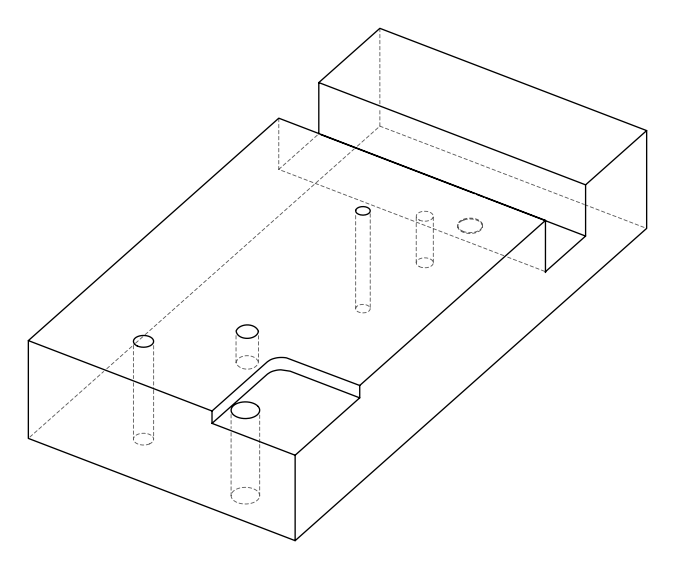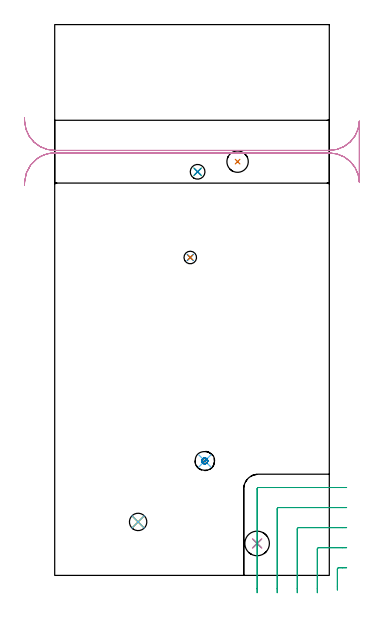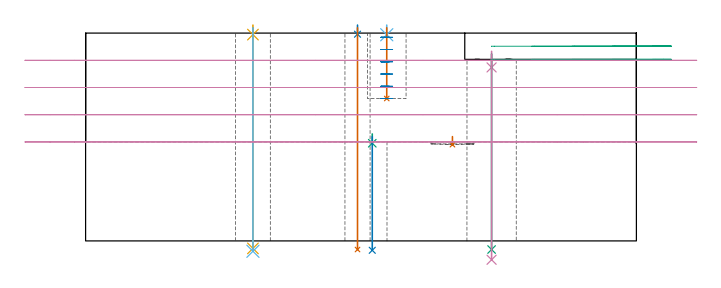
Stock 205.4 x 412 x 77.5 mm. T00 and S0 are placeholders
(PLAN: 16 operations, 11 tool changes, 9.9 min)
(1 INDEXABLE_INSERT_DRILL_BLIND_HOLE_FROM_SOLID | STEP1POCKET | NXT0302_003 | 0.02 min | 8309 mm3)
(2 SPOT_DRILL | STEP1HOLE | NXT0321_9005460120000 | 0.03 min | 0 mm3)
(3 SPOT_DRILL_1 | STEP1HOLE_1 | NXT0321_9005460120000 | 0.04 min | 4474 mm3)
(4 SPOT_DRILL_2 | STEP1HOLE_2 | NXT0321_9005460120000 | 0.05 min | 1286 mm3)
(5 SPOT_DRILL_3 | STEP1HOLE_3 | NXT0321_9005460120000 | 0.03 min | 3 mm3)
(6 SPOT_DRILL_4 | STEP1POCKET_1 | NXT0321_9005460120000 | 0.03 min | 1 mm3)
(7 DRILL_THROUGH_HOLE_INTO_CENTER | STEP1HOLE | NXT0301_065 | 0.33 min | 5351 mm3)
(8 DRILL_THROUGH_HOLE_INTO_CENTER_1 | STEP1HOLE_1 | NXT0301_081 | 0.18 min | 3570 mm3)
(9 DRILL_THROUGH_HOLE_INTO_CENTER_2 | STEP1HOLE_2 | NXT0301_065 | 0.3 min | 4544 mm3)
(10 DRILL_TO_ENLARGE_THROUGH_HOLE | STEP1HOLE_2 | UGT0301_253 | 0.31 min | 14738 mm3)
(11 DRILL_THROUGH_HOLE_INTO_CENTER_3 | STEP1HOLE_3 | NXT0301_042 | 0.33 min | 3039 mm3)
(12 DRILL_TO_ENLARGE_THROUGH_HOLE_1 | STEP1HOLE_3 | NXT0301_101 | 0.34 min | 7217 mm3)
(13 DRILL_BLIND_HOLE_INTO_CENTER | STEP1POCKET_1 | NXT0301_128 | 0.11 min | 2623 mm3)
(14 MILL_ROUGH_BLIND_HOLE_CONTOUR | STEP1POCKET_1 | NXT0201_013 | Spiral | 0.55 min | 1341 mm3)
(15 MILL_CORNER_NOTCH_RECTANGULAR | CORNER_NOTCH_RECTANGULAR | UGT0201_104 | Follow Part, ap 5, ae 75% | 1.91 min | 44624 mm3)
(16 MILL_RECTANGULAR_SLOT | SLOT_RECTANGULAR | UGT0201_009 | Follow Part, ap 11.25, ae 75% | 5.35 min | 378436 mm3)
(TOOL NXT0302_003 | Index. Insert Drill 16mm [880-D1600L20-05] | D16 PA176 FL80 Z2)
(TOOL NXT0321_9005460120000 | NC Spot Drill, 142deg, 12mm, Carbide, Uncoated | D12 PA142 FL30 Z2)
(TOOL NXT0301_065 | Carbide Drill 9.4mm [860.1-0940-075A1-MM 2214] | D9.4 PA140 FL98 Z2)
(TOOL NXT0301_081 | Carbide Drill 11mm [860.1-1100-033A1-MM 2214] | D11 PA140 FL55 Z2)
(TOOL UGT0301_253 | Twist Drill 18.4 mm | D18.4 PA118 FL135 Z2)
(TOOL NXT0301_042 | Carbide Drill 7.1mm [860.1-0710-057A1-MM 2214] | D7.1 PA140 FL85 Z2)
(TOOL NXT0301_101 | Carbide Drill 13mm [860.1-1300-104A1-MM 2214] | D13 PA140 FL123 Z2)
(TOOL NXT0301_128 | Carbide Drill 12mm [861.1-1200-036A1-GP GC34] | D12 PA150 FL37.4 Z2)
(TOOL NXT0201_013 | ENDMILL 10mm | D10 FL30 Z4)
(TOOL UGT0201_104 | End Mill 20 mm | D20 FL22 Z2)
(TOOL UGT0201_009 | End Mill 45 mm | D45 FL63 Z6)
(OP 1 INDEXABLE_INSERT_DRILL_BLIND_HOLE_FROM_SOLID)
G17 G21 G94 G90
T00 M6
G54
G17 G0 G90 X136.8 Y309.5 S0 M3
G43 Z87.5 H1
G94 G81 G98 Z35.9 F250. R38.9
G80
M5
M2
(OP 2 SPOT_DRILL)
G17 G21 G94 G90
T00 M6
G54
G17 G0 G90 X101.4 Y237.8 S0 M3
G43 Z87.5 H0
G94 G81 G98 Z77.087 F250. R80.5
G80
M5
M2
(OP 3 SPOT_DRILL_1)
G17 G21 G94 G90
T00 M6
G54
G17 G0 G90 X106.9 Y301.9 S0 M3
G43 Z87.5 H0
G94 G81 G98 Z36.427 F250. R39.9
G80
M5
M2
(OP 4 SPOT_DRILL_2)
G17 G21 G94 G90
T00 M6
G54
G17 G0 G90 X151.4 Y23.9 S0 M3
G43 Z87.5 H0
G94 G81 G98 Z64.7 F250. R70.7
G80
M5
M2
(OP 5 SPOT_DRILL_3)
G17 G21 G94 G90
T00 M6
G54
G17 G0 G90 X62.4 Y40. S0 M3
G43 Z87.5 H0
G94 G81 G98 Z76.936 F250. R80.5
G80
M5
M2
(OP 6 SPOT_DRILL_4)
G17 G21 G94 G90
T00 M6
G54
G17 G0 G90 X112.3 Y85.6 S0 M3
G43 Z87.5 H0
G94 G81 G98 Z76.88 F250. R80.5
G80
M5
M2
(OP 7 DRILL_THROUGH_HOLE_INTO_CENTER)
G17 G21 G94 G90
T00 M6
G54
G17 G0 G90 X101.4 Y237.8 S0 M3
G43 Z87.5 H1
G94 G73 G98 Z-3.211 F250. Q8.968 R79.5
G80
M5
M2
(OP 8 DRILL_THROUGH_HOLE_INTO_CENTER_1)
G17 G21 G94 G90
T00 M6
G54
G17 G0 G90 X106.9 Y301.9 S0 M3
G43 Z87.5 H1
G94 G73 G98 Z-3.502 F250. Q10.1 R38.9
G80
M5
M2
(OP 9 DRILL_THROUGH_HOLE_INTO_CENTER_2)
G17 G21 G94 G90
T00 M6
G54
G17 G0 G90 X151.4 Y23.9 S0 M3
G43 Z87.5 H1
G94 G73 G98 Z-3.211 F250. Q8.864 R69.7
G80
M5
M2
(OP 10 DRILL_TO_ENLARGE_THROUGH_HOLE)
G17 G21 G94 G90
T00 M6
G54
G17 G0 G90 X151.4 Y23.9 S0 M3
G43 Z87.5 H0
G94 G73 G98 Z-7.028 F250. Q14.946 R69.7
G80
M5
M2
(OP 11 DRILL_THROUGH_HOLE_INTO_CENTER_3)
G17 G21 G94 G90
T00 M6
G54
G17 G0 G90 X62.4 Y40. S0 M3
G43 Z87.5 H1
G94 G73 G98 Z-2.792 F250. Q6.691 R79.5
G80
M5
M2
(OP 12 DRILL_TO_ENLARGE_THROUGH_HOLE_1)
G17 G21 G94 G90
T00 M6
G54
G17 G0 G90 X62.4 Y40. S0 M3
G43 Z87.5 H1
G94 G73 G98 Z-3.866 F250. Q11.624 R79.5
G80
M5
M2
(OP 13 DRILL_BLIND_HOLE_INTO_CENTER)
G17 G21 G94 G90
T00 M6
G54
G17 G0 G90 X112.3 Y85.6 S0 M3
G43 Z87.5 H1
G94 G81 G98 Z53.1 F250. R79.5
G80
M5
M2
(OP 14 MILL_ROUGH_BLIND_HOLE_CONTOUR)
G17 G21 G94 G90
T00 M6
G54
G17 G0 G90 X112.3 Y85.6 S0 M3
G43 Z87.5 H0
Z75.933
G94 G3 X112.652 Y87.448 R0.957 F250.
X110.254 Y86.41 R1.848
X111.49 Y83.554 R2.2
X110.254 Y86.41 R-2.2
X110.872 Y84.982 R1.1
X112.3 Y85.6 R1.1
G0 Z71.367
G3 X112.652 Y87.448 R0.957
X110.254 Y86.41 R1.848
X111.49 Y83.554 R2.2
X110.254 Y86.41 R-2.2
X110.872 Y84.982 R1.1
X112.3 Y85.6 R1.1
G0 Z66.8
G3 X112.652 Y87.448 R0.957
X110.254 Y86.41 R1.848
X111.49 Y83.554 R2.2
X110.254 Y86.41 R-2.2
X110.872 Y84.982 R1.1
X112.3 Y85.6 R1.1
G0 Z62.233
G3 X112.652 Y87.448 R0.957
X110.254 Y86.41 R1.848
X111.49 Y83.554 R2.2
X110.254 Y86.41 R-2.2
X110.872 Y84.982 R1.1
X112.3 Y85.6 R1.1
G0 Z57.667
G3 X112.652 Y87.448 R0.957
X110.254 Y86.41 R1.848
X111.49 Y83.554 R2.2
X110.254 Y86.41 R-2.2
X110.872 Y84.982 R1.1
X112.3 Y85.6 R1.1
G0 Z53.1
G3 X112.652 Y87.448 R0.957
X110.254 Y86.41 R1.848
X111.49 Y83.554 R2.2
X110.254 Y86.41 R-2.2
X110.872 Y84.982 R1.1
X112.3 Y85.6 R1.1
G0 Z87.5
M5
M2
(OP 15 MILL_CORNER_NOTCH_RECTANGULAR)
G17 G21 G94 G90
T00 M6
G54
G17 G0 G90 X218.4 Y5.7 S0 M3
G43 Z87.5 H0
Z72.6
G94 G1 X215.4 F250.
X212.394 F500.
G3 X211.4 Y4.706 R1.
G1 Y-8.
Y-11. F250.
G0 Z87.5
X218.4 Y20.7
Z72.6
G1 X215.4
X197.395 F500.
G3 X196.4 Y19.705 R1.
G1 Y-10.
Y-13. F250.
G0 Z87.5
X218.4 Y35.7
Z72.6
G1 X215.4
X182.395 F500.
G3 X181.4 Y34.705 R1.
G1 Y-10.
Y-13. F250.
G0 Z87.5
X218.4 Y50.7
Z72.6
G1 X215.4
X167.395 F500.
G3 X166.4 Y49.705 R1.
G1 Y-10.
Y-13. F250.
G0 Z87.5
X218.4 Y65.7
Z72.6
G1 X215.4
X152.395 F500.
G3 X151.4 Y64.705 R1.
G1 Y-10.
Y-13. F250.
G0 Z87.5
X218.4 Y5.7
Z67.7
G1 X215.4
X212.394 F500.
G3 X211.4 Y4.706 R1.
G1 Y-8.
Y-11. F250.
G0 Z87.5
X218.4 Y20.7
Z67.7
G1 X215.4
X197.395 F500.
G3 X196.4 Y19.705 R1.
G1 Y-10.
Y-13. F250.
G0 Z87.5
X218.4 Y35.7
Z67.7
G1 X215.4
X182.395 F500.
G3 X181.4 Y34.705 R1.
G1 Y-10.
Y-13. F250.
G0 Z87.5
X218.4 Y50.7
Z67.7
G1 X215.4
X167.395 F500.
G3 X166.4 Y49.705 R1.
G1 Y-10.
Y-13. F250.
G0 Z87.5
X218.4 Y65.7
Z67.7
G1 X215.4
X152.395 F500.
G3 X151.4 Y64.705 R1.
G1 Y-10.
Y-13. F250.
G0 Z87.5
M5
M2
(OP 16 MILL_RECTANGULAR_SLOT)
G17 G21 G94 G90
T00 M6
G54
G17 G0 G90 X-22.625 Y291.666 S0 M3
G43 Z87.5 H0
Z67.35
G94 G1 X-22.47 Y294.662 F250.
G2 X-13.261 Y311.677 R22.5 F500.
X-4.157 Y315.613 R22.5 F445.
X0. Y316. R22.5 F372.
G1 X85.819
X95.819 F456.
X105.819 F380.
X125.819 F482.
X175.819 F374.
X185.819 F420.
X205.4 F500.
G2 X227.89 Y294.171 R22.5
G1 Y339.729
G2 X205.4 Y317.9 R22.5
G1 X0.
G2 X-22.47 Y339.239 R22.5
G1 X-22.625 Y342.235 F250.
G0 Y291.666 Z57.2
G1 X-22.47 Y294.662
G2 X-13.261 Y311.677 R22.5 F500.
X-4.157 Y315.613 R22.5 F445.
X0. Y316. R22.5 F372.
G1 X85.819
X95.819 F456.
X105.819 F380.
X125.819 F482.
X175.819 F374.
X185.819 F420.
X205.4 F500.
G2 X227.89 Y294.171 R22.5
G1 Y339.729
G2 X205.4 Y317.9 R22.5
G1 X0.
G2 X-22.47 Y339.239 R22.5
G1 X-22.625 Y342.235 F250.
G0 Y291.666 Z47.05
G1 X-22.47 Y294.662
G2 X-13.261 Y311.677 R22.5 F500.
X-4.157 Y315.613 R22.5 F445.
X0. Y316. R22.5 F372.
G1 X85.819
X95.819 F456.
X105.819 F380.
X125.819 F482.
X175.819 F374.
X185.819 F420.
X205.4 F500.
G2 X227.89 Y294.171 R22.5
G1 Y339.729
G2 X205.4 Y317.9 R22.5
G1 X0.
G2 X-22.47 Y339.239 R22.5
G1 X-22.625 Y342.235 F250.
G0 Y291.666 Z36.9
G1 X-22.47 Y294.662
G2 X-13.261 Y311.677 R22.5 F500.
X-4.157 Y315.613 R22.5 F418.
X0. Y316. R22.5 F351.
G1 X85.819
X95.819 F428.
X105.819 F357.
X125.819 F452.
X175.819 F351.
X185.819 F390.
X205.4 F500.
G2 X227.89 Y294.171 R22.5
G1 Y339.729
G2 X205.4 Y317.9 R22.5
G1 X0.
G2 X-22.47 Y339.239 R22.5
G1 X-22.625 Y342.235 F250.
G0 Z87.5
M5
M2
